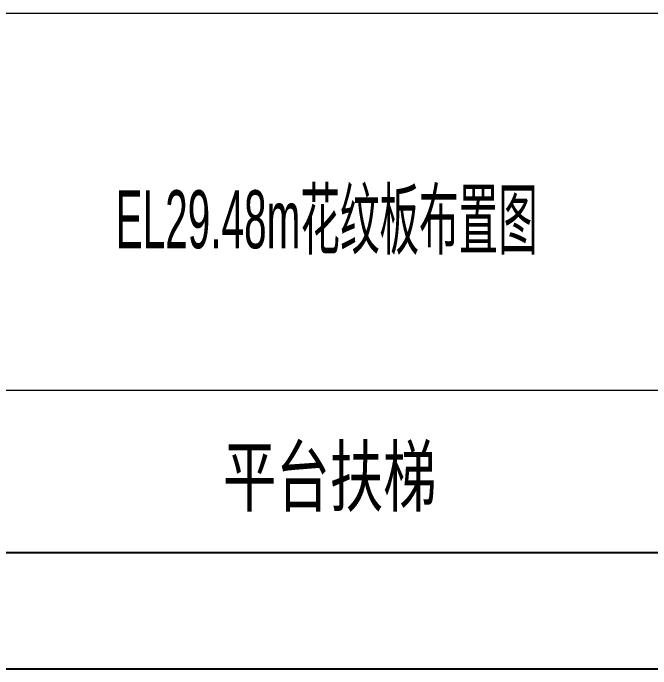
# Model space of a CAD drawing. Header units: millimetres. Extents: x 6786 to 7380, y -302 to 118.
# Drawn here: x 7262.7 to 7317.7, y -302 to -245.5 of the extents above; entities that cross this region are included whole.
import ezdxf

# ---------------------------------------------------------------- set-up
doc = ezdxf.new("R2010")
doc.units = ezdxf.units.MM
doc.linetypes.add('XKITLINE00', pattern=[0])
doc.styles.add('STYLE_2', font='arial.ttf', dxfattribs={"height": 0.2})

msp = doc.modelspace()

# ---------------------------------------------------------------- linework, layer by layer
at = {"color": 0, "linetype": 'XKITLINE00', "lineweight": 0}
for p, q in [((7189.843, -245.484), (7369.843, -245.484)), ((7260.343, -277.984), (7318.843, -277.984)), ((7189.843, -291.984), (7369.843, -291.984)), ((7369.843, -291.984), (7189.843, -291.984)), ((7318.843, -291.984), (7260.343, -291.984))]:
    msp.add_line(p, q, dxfattribs=at)
at = {"color": 0, "linetype": 'XKITLINE00'}
msp.add_line((7369.843, -291.984), (6810.843, -291.984), dxfattribs=at)
at = {"color": 1, "linetype": 'XKITLINE00'}
msp.add_line((6785.843, -301.984), (7379.843, -301.984), dxfattribs=at)

# ---------------------------------------------------------------- texts
at = {"color": 3, "lineweight": 0, "style": 'STYLE_2'}
for s, width, p in [('EL29.48m花纹板布置图', 0.5, (7271.544, -265.746)), ('平台扶梯', 0.675, (7280.787, -287.901))]:
    msp.add_text(s, height=5, dxfattribs=dict(at, width=width)).set_placement(p)

doc.saveas('drawing.dxf')
